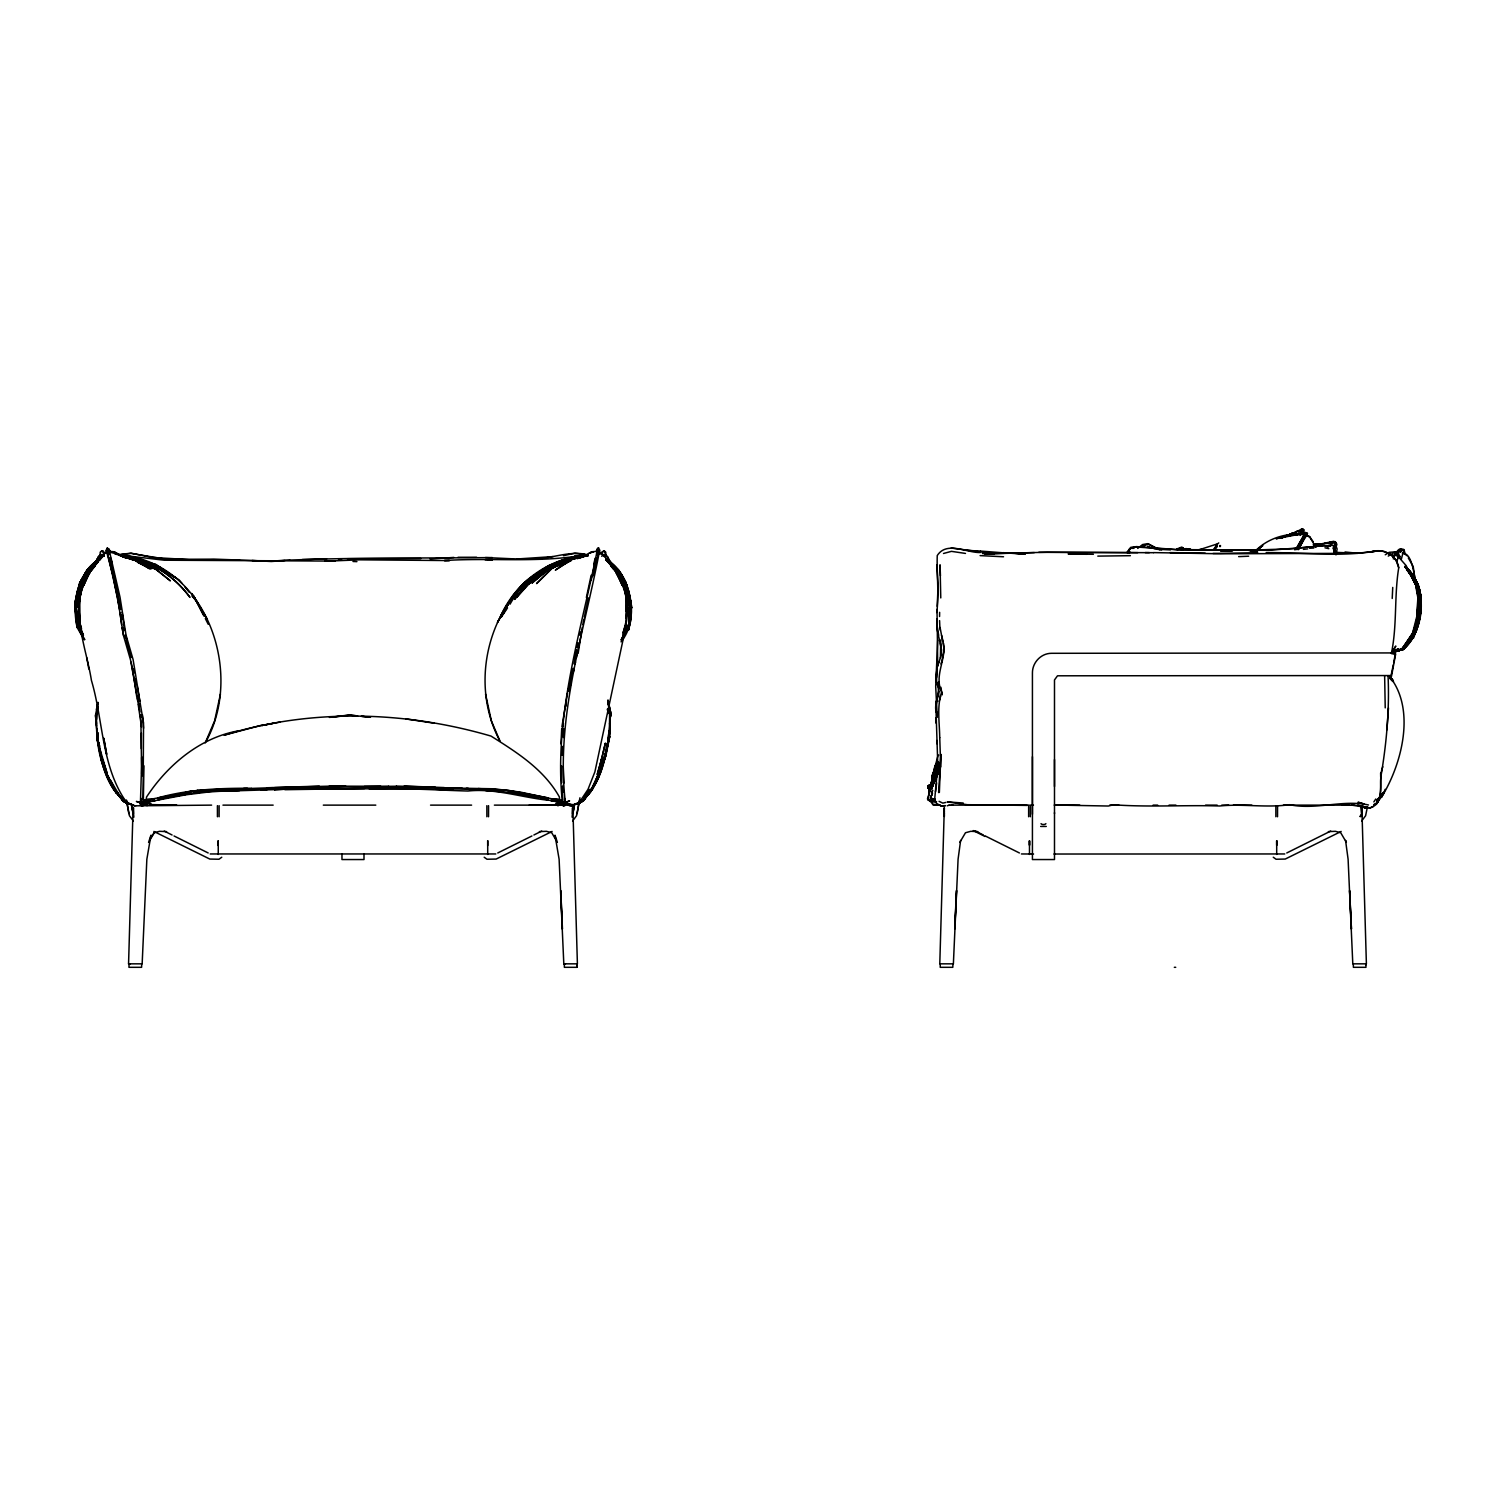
<?xml version="1.0" encoding="UTF-8"?>
<svg xmlns="http://www.w3.org/2000/svg" width="1496" height="1496" viewBox="0 0 1496 1496"><rect width="100%" height="100%" fill="white"/><g stroke="black" fill="none" stroke-linecap="round" stroke-linejoin="round"><path stroke-width="1.5" d="M218.248 845.558L218.248 840.771L218.248 854.44M218.248 845.315L218.248 842.117M219.108 816.76L219.108 805.671M487.696 840.771L487.715 854.44M488.538 816.76L488.556 805.671M940.704 805.82L945.416 805.69L940.685 805.839L936.197 803.109L934.72 798.827L937.824 766.008L935.898 706.449L938.759 691.47L938.703 681.783M936.047 723.129L936.047 717.594M1028.65 806.325L1028.65 816.76M1030.314 816.76L1030.314 806.325M1032.427 814.254L1032.446 756.696M1054.493 813.562L1054.493 679.951L1057.504 675.799L1391.149 675.556L1390.906 679.427M1275.864 806.325L1275.864 816.76M1277.528 816.76L1277.547 806.325M937.15 624.561L937.169 618.764L937.637 659.792L935.785 681.914M1220.063 546.713L1220.044 545.423M143.953 765.802L143.279 805.334C141.185 807.485 142.101 801.763 141.839 805.69L140.643 805.428L140.68 802.249L142.008 805.129M937.73 640.138L935.692 686.496L937.281 717.351M1301.576 534.67L1303.315 529.135L1301.24 529.042L1298.752 532.726M141.858 803.539L141.877 805.166M1406.408 568.48L1411.738 574.202L1417.348 585.908L1416.413 583.739L1419.592 598.568L1419.648 597.185L1418.881 611.602C1421.555 595.539 1417.572 577.83 1405.081 566.685M572.332 807.952L572.519 813.731M626.076 611.228C627.684 593.388 623.383 573.249 609.19 561.299L618.185 569.602L626.731 585.759L619.026 570.93C632.228 591.35 637.539 621.794 621.046 641.859M928.923 788.392L928.623 786.933L929.577 791.234L928.175 786.99L930.4 786.055M944.331 810.869L944.182 813.861L944.313 807.84L944.331 816.442L944.219 811.617M939.357 792.469L940.89 754.339L938.59 792.562M1420.471 604.403C1422.21 590.135 1415.758 576.11 1405.062 566.816C1428.456 587.778 1425.445 629.218 1403.08 649.507L1392.664 652.181L1402.93 649.47C1418.451 636.099 1421.518 615.23 1420.545 595.932M629.966 607.226L628.432 630.115C634.098 606.123 630.695 576.128 608.76 561.187M630.04 602.608L630.115 597.989L630.433 601.205L624.711 582.524L630.433 601.205M938.908 766.008C935 770.926 926.473 797.723 932.868 779.061L931.073 786.223L932.962 777.658M936.59 681.877L938.048 686.814L936.571 681.952L936.777 668.562L941.339 654.874L941.564 649.937L937.3 630.246L937.001 609.47M938.89 767.261L934.084 776.274L931.503 785.924L928.081 786.709L931.017 785.512L932.569 777.602M937.094 764.867C925.8 807.036 930.923 780.669 937.132 761.95M939.563 616.52L939.638 612.332M940.778 597.933L940.03 564.815L940.442 575.773M940.404 657.997L940.76 639.951M1420.115 603.019L1419.947 612.032L1419.872 602.813M1420.452 601.598L1420.527 597.484M929.465 786.167L931.335 786.185L932.943 776.798L931.41 785.194L939.17 762.885L933.41 774.928L931.541 784.671L933.841 775.302L938.74 765.185M932.775 780.893L931.671 784.914L928.829 785.325L928.081 786.859M141.69 773.956L141.615 757.444M142.662 775.826L142.662 757.313M563.001 746.504L562.982 755.293M938.796 765.597C936.346 769.561 930.007 788.13 929.465 785.512L931.054 785.531L932.887 776.873L931.017 785.606L933.055 779.248M1361.958 811.617L1361.846 816.442L1361.865 807.84L1366.39 963.835L1352.795 963.835L1348.102 859.246L1345.559 840.434L1346.381 842.398L1340.715 832.748L1335.404 831.309L1328.392 831.608M129.049 963.835L128.955 967.314L141.596 967.314L141.727 963.835M561.935 746.298L561.916 755.162M940.273 963.835L940.217 967.314L952.802 967.314L952.952 963.835M166.58 831.608L159.548 831.309L154.256 832.748L148.572 842.398L150.965 835.198L146.851 859.246L142.157 963.835L128.562 963.835L133.088 807.84L133.855 817.19M944.313 807.84L939.787 963.835L953.382 963.835L958.076 859.246L960.619 840.434M629.835 615.567L628.096 628.731L621.513 640.101M932.457 781.23L931.017 785.512L928.249 785.886L931.503 785.494L933.859 775.395L931.297 785.699L929.334 785.531C936.029 785.793 931.223 765.279 938.572 762.436M1406.651 567.788C1425.015 584.88 1423.762 613.416 1414.393 634.828C1424.323 613.042 1424.603 583.945 1405.417 566.909L1412.43 574.296L1417.853 584.824M141.129 801.332L141.241 798.453M629.853 615.529L629.573 624.075L631.162 604.982L625.983 582.655L619.475 571.248L609.265 561.43C628.918 577.55 636.006 606.03 628.432 630.115L631.574 605.917L628.133 589.461L626.001 585.31M931.092 785.531L932.868 778.743M563.356 737.584L563.786 728.814M936.608 801.763L932.307 801.95L927.67 799.911L929.353 793.871L928.904 787.999C937.431 789.495 924.771 787.775 930.306 787.382M1420.452 599.728L1417.759 584.637L1412.692 576.802M609.639 733.994L610.48 711.423L608.105 700.352M1420.321 604.178L1419.816 616.745L1413.944 635.763L1419.816 616.745L1420.34 604.029M84.057 639.615L77.119 627.422L75.342 602.645M1420.078 602.795L1419.573 615.043C1422.528 598.045 1419.386 578.578 1405.66 566.928M1420.489 605.3C1422.154 591.032 1415.459 576.484 1405.193 566.853M141.391 733.021L141.353 748.729M560.963 743.867L561.711 728.496M1407.456 569.228C1418.676 581.458 1419.311 599.447 1417.011 615.08L1417.871 596.941L1417.385 614.912M941.339 654.837L940.535 643.093M1418.881 614.95L1419.648 597.185M1419.947 614.276C1421.742 601.299 1420.545 587.367 1413.047 576.259L1417.909 585.048M630.433 607.357L629.704 623.383L627.609 627.422M930.157 787.382L928.249 787.85L929.465 789.103C927.296 786.372 927.483 785.886 929.502 789.103M609.657 734.143L610.48 711.423L609.695 736.705L605.038 757.687L599.559 773.656L604.721 757.855M1392.215 598.475L1392.739 587.423M1417.497 611.228L1418.152 597.914M1420.433 607.956L1420.826 599.99M78.372 588.321L76.128 600.794L79.382 586.114L75.716 601.616C77.063 584.88 85.347 567.844 100.251 559.317C76.763 572.519 71.752 602.981 77.119 627.422L76.184 610.218M143.56 799.78L150.049 800.697M928.361 788.28L929.558 788.673L928.175 786.036L931.541 785.363L932.513 775.152L937.412 762.38L933.598 773.133M1410.186 640.325L1403.098 649.451C1418.713 636.903 1421.63 615.211 1420.658 596.38L1420.471 611.135L1420.471 594.23M936.777 612.537C939.133 593.575 936.664 574.464 937.244 555.558C946.781 540.692 966.94 553.071 980.404 552.51M940.76 766.943L939.731 737.584M937.207 606.291L938.048 586.6L936.889 564.721M933.822 800.809L927.464 798.883L929.689 791.571C928.941 786.859 926.305 787.289 929.839 785.4L931.26 785.531L932.98 779.472C927.221 804.231 935.58 760.473 937.394 762.474L932.831 775.265L931.466 783.811L932.55 779.491M929.484 788.093L928.137 787.046L929.727 786.092C935.916 783.867 931.11 766.999 937.562 762.268L931.578 785.194L932.812 777.079L931.26 785.307L929.839 785.4M929.39 791.87L929.315 792.861L929.278 790.243L929.353 793.871M1336.171 551.856L1335.965 554.904L1337.125 548.995L1335.105 543.777M1417.535 612.706C1419.816 597.933 1417.61 581.252 1407.268 569.808L1410.56 574.427M1351.412 805.091L1369.906 807.971C1383.632 803.969 1379.723 787.345 1380.902 776.555C1386.53 743.437 1389.578 709.609 1388.064 676.005M1386.886 729.861L1388.475 707.963M133.443 813.731L133.63 807.952M605.917 556.007L605.768 552.23L604.216 550.771L599.971 554.175M928.324 786.26C929.24 789.065 927.053 787.981 930.063 787.681L927.969 787.794L930.175 788.747M623.458 633.182C629.61 616.128 628.283 596.661 620.915 580.149L626.226 596.062L625.908 626.413L594.884 771.88L588.003 789.364L578.634 803.464L572.388 805.054L578.634 803.464M628.432 624.468L628.096 628.731C633.911 605.413 628.582 578.728 610.443 562.047L620.503 575.175L625.59 588.9L619.064 571.659L609.452 561.524L605.917 559.728L616.315 569.06M629.124 615.978L629.218 601.186M1421.2 598.961L1420.471 608.124L1420.77 595.071L1417.797 584.768L1412.598 576.278L1417.516 583.496L1419.985 590.378L1420.751 598.924L1417.759 584.637L1415.571 580.878M1300.155 535.437C1303.577 525.676 1299.874 530.743 1291.833 534.165L1298.266 530.949L1289.646 534.54M609.695 725.971L609.788 712.077M929.689 788.934C927.09 789.028 929.315 783.68 928.623 786.634M1302.848 534.652L1303.596 531.174L1302.605 530.5L1301.744 532.258L1302.754 530.669L1304.325 533.698L1302.679 532.576L1302.362 533.773M929.334 786.41L928.212 788.429M143.092 799.818L143.541 722.923L137.258 686.178M929.484 788.074L928.193 786.092L931.26 785.531L932.906 774.965L937.562 762.231M608.984 730.983C606.703 756.808 600.738 787.102 579.027 803.408M609.601 724.307L610.649 713.199L607.918 700.109M931.129 785.288L932.924 774.554L937.207 764.026M75.174 607.264L75.529 603.505L77.119 627.422L75.473 599.597M625.758 622.579L623.234 632.902M626.17 618.353L627.404 605.618L623.514 583.44L624.804 586.301L617.848 570.874L625.197 583.515L630.265 608.348L624.58 585.254M928.455 787.999L929.633 788.111M1266.196 552.604C1301.277 552.305 1336.47 556.606 1371.383 551.837C1383.089 547.76 1396.909 555.128 1398.741 567.695C1394.141 595.707 1397.208 624.262 1391.635 652.181L1402.22 649.096L1404.725 645.524M101.148 556.157C102.457 550.079 95.351 561.187 95.445 563.02L98.68 556.362L95.445 563.02M96.548 719.408L96.866 708.992M558.438 805.69L558.55 804.605M629.012 619.606L629.517 615.006M1419.536 602.177C1418.096 619.101 1416.637 637.52 1402.781 649.432L1406.352 644.084M562.964 726.832L563.394 723.204M561.916 726.738L567.545 693.041M563.917 805.82C563.917 801.931 565.02 807.41 562.702 805.334C552.716 717.912 580.934 632.677 597.689 548.06L598.606 548.041M1398.76 557.578L1398.667 553.707L1397.32 553.146L1396.778 554.661L1396.984 553.071L1395.562 552.94L1393.356 558.98M1410.747 574.614L1406.595 569.639C1427.502 591.107 1421.686 629.423 1401.565 649.545L1414.449 630.396L1417.591 619.344L1411.775 636.024L1414.449 630.396L1401.808 649.675L1391 653.06L1401.808 649.675M564.123 804.081L563.936 805.69L565.338 805.428L565.301 802.249L565.507 803.763M82.13 579.906L86.936 571.061L97.016 561.056C74.202 578.541 68.517 615.959 84.618 639.708M1400.219 551.818L1400.406 550.36L1400.443 551.912M609.564 724.101L609.601 712.9M935.505 791.833L936.664 782.819M599.279 551.874L598.811 548.097M938.665 762.81L933.392 774.909L931.559 784.82L933.018 773.544C925.818 817.414 937.375 750.637 938.684 755.2M562.421 803.838L563.15 804.848M932.85 775.265C929.259 801.968 933.467 768.907 938.665 765.298M1418.021 611.733L1419.405 601.934L1417.703 587.984L1419.405 601.934L1417.105 618.353M79.101 586.563L76.109 606.871L79.045 629.797L75.716 603.112L81.513 582.991L75.716 603.112L76.109 606.871C79.195 590.265 80.859 570.574 96.978 560.869L86.805 570.874L79.101 586.563L87.142 571.397L97.334 560.944L87.142 571.397M577.942 647.656L578.597 643.112M596.773 550.173L596.998 549.182L596.567 553.034M81.326 587.498L78.334 607.657L82.448 583.44C77.661 599.952 76.726 619.12 83.439 635.37L80.391 629.648L82.654 633.612M576.895 647.45L577.568 642.925M931.615 785.232L932.831 777.097M930.456 797.854L932.457 793.104L930.456 797.854L935.019 799.556M1300.286 534.633L1300.791 532.277M572.108 817.19L572.875 807.84L577.4 963.835L563.805 963.835L559.111 859.246L554.997 835.198L557.391 842.398L551.725 832.748L546.414 831.309L539.402 831.608M932.644 780.725L932.064 784.484L932.868 780.127M931.522 795.816L932.588 790.112L932.101 792.02M576.558 649.731L574.071 663.981M931.204 785.718L938.273 768.346L934.159 776.125L931.709 785.905L934.458 776.162L938.516 768.383L931.092 786.241L932.7 780.201M578.129 653.415L582.243 627.479M932.681 776.966L931.26 785.456L932.663 774.835L937.637 762.044M1301.595 530.276L1302.175 528.686L1300.996 531.772M565.881 706.467L566.292 703.98M133.817 805.409C100.924 792.88 98.1 745.476 95.501 715.481L97.82 703.008M579.812 635.183L580.355 631.929M931.559 784.82L933.261 774.928M928.549 785.774L931.279 785.232L932.625 776.611M576.315 657.847L576.839 654.855M82.448 583.44L78.559 605.618L80.073 620.522M573.118 812.665L574.614 804.081M572.613 820.986L576.54 815.731L579.42 800.603M937.468 764.475L933.392 774.666L937.45 764.475L933.392 774.666L931.709 784.615M573.51 810.421L574.688 803.707M577.138 813.562L579.943 797.779M1416.899 629.236L1413.122 634.753L1416.899 629.236L1418.395 621.008M1419.124 616.894L1420.115 603.412M76.333 600.681L78.353 589.686M1391.561 653.659L1395.693 653.92L1391.43 676.585M1393.337 664.692L1391.056 675.538M1393.655 662.971L1395.338 653.827L1390.364 652.929L1051.464 653.303C1040.917 653.303 1032.24 662.691 1032.427 673.106L1032.427 859.546L1054.493 859.546L1054.493 812.665M1367.456 806.737L1365.605 815.731L1361.678 820.986M931.69 783.811L932.943 777.49L931.484 785.232L933.71 775.302L938.291 765.26M127.964 803.24L123.794 801.164L127.104 803.109C99.278 779.622 93.163 736.425 97.969 702.353M932.924 777.434L931.466 785.213L932.681 779.005L931.167 785.082L928.661 785.662M608.012 740.744L608.741 736.911M591.275 580.018L592.135 575.605M1334.17 553.8L1334.582 550.042L1333.142 547.704L1333.796 550.248M1397.975 554.941L1398.741 551.033L1401.06 548.882L1402.65 549.761M1382.828 766.775C1377.76 778.911 1384.529 793.703 1376.152 804.474M582.767 624.692L583.889 619.101M1418.806 617.642L1419.573 613.79M77.811 594.118C78.82 580.859 86.843 569.097 97.221 561.187L87.647 570.481L83.327 579.008M575.1 664.168L575.53 661.98M591.163 575.249L586.376 597.465M605.394 756.004L605.038 757.687L609.545 736.256M588.414 597.933L584.338 617.044M605.169 755.76L607.75 743.231M96.23 714.995L98.044 706.318M1396.535 555.895L1397.32 553.146M604.945 755.162L605.824 751.048M606.441 747.794L607.376 743.4M929.727 785.157L931.279 785.232L932.943 776.835L931.185 785.007M86.544 571.042L96.885 560.925L87.179 570.761L80.934 581.065L75.286 602.776L81.139 581.028L75.567 602.664L78.447 588.844M76.24 600.607L78.671 589.237M220.436 694.069L214.62 720.848L206.074 740.913M1417.928 620.99L1414.318 633.706M570.126 686.664L571.135 681.989M573.136 668.357L567.938 691.376M75.567 602.664L79.213 586.413M96.212 562.496C82.542 572.987 77.998 590.509 76.109 606.871L79.325 587.386L86.076 575.455M573.174 672.938L574.165 668.544M943.546 643.317C946.37 659.699 933.934 675.425 941.639 692.05C936.72 706.729 939.563 722.437 939.712 737.621M932.606 780.388L931.728 784.278L932.569 778.575L931.634 784.315L932.737 780.033M593.145 571.21L596.25 557.933M142.662 805.241L143.279 803.52L142.718 805.222M597.484 557.129L593.164 575.736M597.802 555.764L598.325 553.483M1418.339 619.662L1414.3 633.463M937.973 686.552C940.124 695.135 933.803 703.232 936.178 712.04M568.929 691.62L569.714 688.31M1419.723 617.268L1420.976 599.279L1417.797 585.254M75.791 600.364C78.129 586.787 83.009 572.351 94.547 563.899M84.711 639.39C71.621 620.223 73.416 592.697 85.571 573.454M931.578 784.39L932.532 780.445M605.413 751.983L609.246 736.144L607.731 744.335L610.649 713.199L610.836 716.079L608.199 702.69M593.688 564.291L595.184 558.176M1334.208 554.249L1335.199 548.134L1333.647 545.629L1330.86 544.768L1327.532 546.171L1323.829 545.479L1292.245 548.77L1255.275 550.004L1261.633 550.21L1177.408 549.799L1136.455 547.012L1130.808 547.947L1127.423 552.884M96.398 709.403L98.082 702.634M563.263 801.931L563.038 804.063M597.091 554.53L597.764 551.856M563.618 801.538L561.841 803.707L562.59 804.68L563.824 803.614L562.833 804.755M932.588 779.622L930.905 786.111M142.344 801.538L143.579 802.473C144.271 807.616 142.531 800.229 142.924 804.063M938.478 772.46L931.634 787.42L934.533 777.883L931.447 788.186L931.709 787.27M931.223 785.269L932.756 779.079M1333.46 554.1L1334.694 549.256M1414.393 634.828C1420.639 616.221 1426.062 593.22 1412.561 576.297M931.073 786.036L933.915 775.844L930.961 786.429L934.009 778.144M929.278 786.447C936.646 787.494 931.316 771.394 938.273 768.514M931.671 785.568L932.7 781.828M608.255 741.492L609.751 736.238L605.974 755.517L599.821 773.077L593.22 786.447M1418.993 617.081L1415.01 631.013L1401.434 649.47L1392.57 651.957L1399.228 650.087M1416.114 627.703L1420.134 613.79L1413.234 635.95L1416.058 630.751L1402.781 649.432L1410.765 638.811M75.978 600.438L78.559 591.649M1399.751 557.69L1400.163 556.25L1398.349 557.036M79.886 585.965L74.8 603.169L75.137 607.301M583.346 799.949L591.874 789.383L599.559 773.152L605.226 753.947L598.961 772.965L591.762 788.373L584.375 798.509M939.17 701.325L940.647 696.313M1414.449 632.21L1416.319 625.964M602.551 762.773L595.913 780.519M599.279 552.697L599.092 550.621M85.721 573.398L78.914 586.712L79.999 583.178M601.093 766.737L599.167 772.946L602.589 762.586M1413.552 638.025L1419.816 618.016L1420.658 596.1M931.241 786.129L934.533 776.181M938.871 772.086L934.794 778.892L931.709 788.205L934.289 779.734L938.777 772.142L934.271 779.958L932.008 788.261L933.579 780.762L938.834 771.001M569.265 804.624L565.974 802.828L564.572 804.642L566.068 802.941M599.129 773.339L604.496 757.238M592.304 788.841L583.459 800.884L577.755 803.969L583.047 800.603L592.528 788.598L604.665 758.192M1396.778 554.661L1397.283 553.24M1400.854 551.874L1402.855 549.163L1404.164 549.687L1404.707 552.94M1414.15 633.743L1415.478 629.891M567.134 803.352L565.207 802.997L564.74 804.399M599.859 772.329L604.665 758.734C600.083 775.526 593.183 794.488 577.568 803.857M940.909 663.944L941.676 661.793M1129.349 553.277L1129.891 551.762M1396.778 562.029L1398.853 554.96L1397.694 557.428M622.878 632.845L625.964 624.225M938.796 661.999L936.777 668.562L936.646 677.351M108.404 551.407L108.834 549.761L110.293 550.752M1335.012 546.919L1336.022 543.254L1333.871 541.272L1314.629 545.255M1301.744 532.258L1302.511 530.818M936.964 762.324L932.251 775.171L931.447 783.698L932.906 775.152L936.964 764.643M82.093 585.404L87.497 570.874L97.539 561.168M1127.086 552.174L1130.677 547.368L1136.474 546.601L1176.791 549.556L1268.832 550.322L1324.558 545.722L1328.224 546.695L1331.403 545.404L1333.647 545.629L1334.544 547.368M1302.474 541.515L1300.585 545.086L1306.737 532.856L1305.84 534.614C1308.159 531.23 1303.54 532.576 1303.297 534.708M1334.769 547.536L1334.993 543.721M1393.337 557.746L1394.777 553.857L1394.833 555.54L1392.271 555.558M933.373 775.395L937.356 764.811M938.777 772.198L931.541 787.85L934.458 778.799L939.039 771.487M937.749 762.493L933.018 774.891L938.198 762.586M933.13 775.433L936.982 765.298L933.354 773.769M931.802 786.933L935.374 777.583M1335.872 547.592L1336.882 544.282L1335.33 541.683L1329.551 542.337M597.465 777.471L604.665 758.734L600.046 773.6L591.743 789.701L595.558 781.548M573.847 805.297L565.469 803.408L573.922 806.007L565.544 803.558L573.884 804.773M941.639 662.186L944.238 649.507L940.068 627.479L940.292 630.265M1385.184 789.308L1383.463 793.647L1376.993 800.865M109.395 553.034L108.984 549.182L107.357 548.041L107.656 549.63L107.151 548.097L106.347 550.79L113.004 575.81L119.643 609.751M1128.134 551.893L1129.461 549.069L1132.547 547.779M1384.081 792.132L1376.731 801.968M933.504 774.797L938.647 762.287L933.448 774.741M81.158 581.663L74.8 603.169L76.838 625.739L75.81 606.123M563.674 802.174L562.197 804.081L563.113 804.511M562.664 802.922L562.384 804.418L563.02 801.145M934.364 775.433L936.085 771.338M959.796 842.398L965.481 832.748L970.773 831.309L977.804 831.608M562.758 802.791L562.216 804.044L563.15 802.305M94.528 565.6L97.165 559.448L92.883 566.33M205.195 742.97C244.97 673.574 206.616 562.496 120.596 555.11L137.389 558.737L121.513 555.259L156.482 565.095L179.165 579.943L182.063 583.477M932.98 774.517L937.207 764.643M933.28 775.9L935.954 769.692M83.178 579.139L86.749 570.911L96.866 560.738L87.011 570.612L79.494 583.103L85.908 573.66M88.114 570.874L86.076 574.37L95.52 562.047L88.114 570.874L81.158 586.301L87.497 570.874L80.223 586.769L77.661 606.778L80.56 585.647L88.432 570.126L80.223 586.769L88.189 570.444M1213.667 549.481L1216.996 544.488M1305.11 537.588L1306.906 534.521L1298.21 549.724M1214.864 549.817L1217.37 546.339M933.261 775.04L936.085 769.131M83.533 579.195L87.497 571.042L97.072 561.206L89.573 568.742L92.789 565.881M599.036 551.239L599.728 549.855C583.945 633.855 554.866 717.856 565.6 804.399L565.077 803.128L569.602 800.902L565.376 802.099M78.914 586.712L86.581 571.192L96.735 561.112L100.251 559.317M593.108 786.41L599.672 773.189M1213.817 549.817L1216.772 545.703M87.217 570.761L79.475 586.208L87.479 571.322L97.034 561.355M82.336 580.523L86.974 571.285L96.885 561.112M934.701 776.293L938.572 768.589M82.224 580.485L86.768 571.005L96.941 561.112L86.282 571.21L79.213 585.591L84.449 576.184M88.432 570.126L80.56 585.647L76.67 602.477L82.504 580.429L88.376 570.275M562.403 800.828C532.202 801.501 499.795 787.532 467.949 791.029C435.093 790.075 402.274 787.775 369.381 789.103M79.643 586.619L87.628 571.098L94.192 565.002M82.149 580.336L86.936 571.061L96.773 561.131L87.591 570.537M621.326 639.596L625.515 631.48M934.738 776.125L938.815 768.252M623.065 635.613L629.33 623.57L629.741 600.027L629.33 623.57L621.12 640.026M85.74 573.155L79.961 584.076L84.879 576.353M622.785 635.351L625.814 629.61L623.495 633.575M78.727 586.245L86.955 571.117M509.164 601.654L501.123 616.389C509.631 600.326 519.28 583.178 535.961 574.427L529.734 578.541M83.701 577.83L85.927 573.828M1401.285 559.41L1403.155 552.192L1402.407 553.52C1411.551 551.781 1414.3 574.483 1415.403 582L1413.196 566.498L1408.297 557.971M90.209 572.482C67.357 605.113 85.852 645.057 91.424 680.4C103.542 721.222 101.279 767.859 127.347 803.464L133.574 805.054L127.347 803.464M84.524 576.203L79.475 583.664L86.693 571.322L96.922 561.037L86.693 571.322M561.841 803.707L562.739 804.829M938.198 773.226L934.289 779.734L938.422 772.871L935.15 778.294M108.46 550.173L109.133 551.37L108.628 549.799M79.475 583.664L87.404 571.005M510.099 600.139L525.732 582.056C484.274 622.336 472.418 689.6 499.888 740.913L491.361 720.866L485.527 694.069M1361.884 813.824L1360.182 816.461L1361.996 813.861M507.836 604.833L500.449 616.576C515.484 581.907 550.079 556.718 588.134 555.297L583.552 555.558L587.909 555.465C549.705 556.512 517.13 583.646 501.179 617.268L507.518 607.918M511.52 598.961L515.222 593.089L527.34 580.373M928.492 787.607L930.063 787.681M1412.187 637.371L1403.117 649.432L1408.054 641.616M81.083 582.804L90.639 567.751L96.922 562.515M98.212 561.729L90.62 571.079L102.476 554.717L104.365 553.595L101.448 556.736L106.908 551.407M1407.942 641.653L1402.93 649.47L1410.616 638.455M502.6 614.389L506.321 608.629M1392.365 651.396L1395.805 646.048L1391.953 653.341L1396.703 649.825M1414.393 632.49L1416.936 628.619L1414.337 632.041M142.831 804.848L150.067 803.184M1392.87 652.106L1403.136 649.488L1409.213 640.812L1403.192 649.47L1409.344 640.288M1380.789 796.115L1377.479 801.145L1383.314 793.684M83.72 577.624L86.188 573.922M565.002 804.343L565.694 803.315L568.798 804.362M502.637 614.519L505.143 610.798M510.043 604.197C525.582 575.829 555.783 557.11 588.003 555.353L566.498 559.037L546.956 567.227M927.988 787.494L929.614 787.775M934.794 778.892L937.113 775.47L931.634 788.186L937.188 775.283M1373.852 801.893L1375.815 798.976M584.45 796.957L589.686 789.42L582.973 801.145L577.587 804.063M140.605 803.296L141.839 804.38L139.913 803.315M1403.098 649.451L1408.39 641.859M1412.355 636.174C1421.125 625.104 1420.77 609.826 1420.658 596.38M582.748 800.491L588.096 792.899M557.578 805.708L557.728 803.464M1305.915 533.212L1307.541 533.305L1306.139 535.568L1309.542 536.615L1315.9 547.405M1377.199 800.659L1380.677 795.816M1379.761 797.237L1377.461 800.454L1382.379 794.021M1376.413 803.558L1383.501 793.871M584.487 798.696L592.173 788.299M1360.238 816.704L1361.098 815.563M584.768 798.565L592.397 788.411M1377.087 800.416L1379.443 797.293M584.543 798.228L591.93 788.448L582.673 800.248M584.786 798.714L592.341 788.766L583.29 800.472M1376.844 800.491L1379.237 797.349M150.703 837.33L154.256 832.748M564.497 804.755L565.469 803.502M584.469 798.135L590.92 789.907M1296.19 548.639L1305.541 532.445L1296.546 548.49M1297.443 548.901L1300.772 544.712M1379.667 797.256L1377.162 800.416L1383.688 792.6L1376.563 802.118L1382.94 793.104L1376.993 803.408L1374.02 804.38M143.429 804.661L143.616 802.529M90.62 571.079L94.622 566.124M583.365 800.435L592.603 789.121L583.683 799.967L577.793 803.277M140.792 803.053L141.54 804.755M140.25 803.184L140.979 804.343M1303.951 534.839C1303.801 530.8 1279.791 538.018 1276.107 538.747L1301.651 533.81L1285.232 536.035L1300.903 534.222L1292.544 534.745L1299.052 534.147C1283.007 533.754 1266.102 539.439 1254.976 551.482M101.279 551.538L102.925 550.734L104.776 553.277L106.683 551.912L106.253 549.855L106.927 551.239M91.256 570.649L95.202 565.937M1376.731 800.94L1379.256 797.948M140.287 803.408L141.409 804.642L140.044 802.978M94.229 564.796L98.269 560.177L90.62 568.48M98.474 561.262L90.246 570.537L83.683 585.516L90.527 570.612L83.851 583.496L85.048 580.149L79.737 596.062L79.999 624.225L81.551 628.526M1137.689 548.415L1142.589 544.544L1147.769 543.665L1159.624 549.63M600.494 553.202L604.01 550.715L605.001 553.109M562.421 804.362L563.525 803.165M1397.582 556.905L1398.48 555.951M1376.582 802.024L1377.797 800.734M94.491 563.992L97.539 560.925M98.418 560.626L87.89 571.079L101.616 558.101M1397.358 550.827L1399.639 548.976L1402.463 549.799L1400.032 550.117M601.691 556.288L603.094 554.923M525.9 582.991L512.96 595.595L497.476 622.392L512.025 597.353L526.386 582.299M1219.633 545.965L1220.643 545.928M88.152 569.808L97.221 561.187M1216.155 545.236L1218.735 542.898M89.741 567.994L97.651 560.963M562.59 804.68L563.824 803.614M1255.686 551.426L1262.792 545.516L1255.873 550.809M1374.02 805.091L1376.339 803.165M1294.339 533.137L1296.677 531.361M221.763 857.227L218.977 859.246L209.795 859.059L153.864 831.439M1254.246 551.575L1257.612 549.144M929.97 784.745L928.642 785.456M1254.546 551.669L1258.267 549.051M530.8 577.905L546.788 566.797L569.34 558.251L584.824 555.39L567.676 558.831L549.294 565.862M542.337 570.817L547.76 567.096M1256.06 550.977L1259.669 548.527M580.355 557.821L591.743 551.8L593.538 551.575L589.48 553.015L596.998 550.865M548.77 568.742L529.06 582.898L516.831 597.166L533.829 578.653L547.611 568.835L529.229 583.777C545.367 568.873 565.338 555.858 587.909 555.11L573.51 558.606M541.832 570.948L545.703 568.405M577.437 803.52L581.121 801.108M534.988 575.343C550.453 564.366 568.947 556.045 588.059 555.409L567.339 558.494L573.249 557.915M542.805 570.593L548.471 566.909M577.4 803.689L580.915 801.389M572.145 805.409L581.476 801.164M1398.423 650.012L1391.224 653.172L1398.293 648.666L1391.168 653.154L1401.397 649.563L1393.019 652.35M1177.315 549.612L1182.962 547.686M1388.269 556.101L1394.253 552.398L1400.106 551.388M1391.168 653.154L1396.497 649.788M1402.22 649.096L1391.673 652.144M539.551 572.164L543.16 569.901M577.456 803.801L580.99 801.594M1176.847 548.976L1181.821 547.05L1184.252 548.939L1190.723 549.35M1385.259 554.773L1389.186 552.323L1398.928 551.594M581.177 801.501L577.568 803.315M539.813 572.145L543.534 569.864M1254.789 551.557L1257.612 549.836M1287.289 536.129L1292.45 533.025L1288.561 535.325M495.793 853.954L210.188 853.954M928.605 786.036L929.652 785.437M1284.765 853.954L1053.932 854.029M577.736 803.689L581.57 801.407M1139.503 547.143L1148.591 544.095L1157.025 548.901M929.521 786.129L931.484 786.185M1377.779 799.051L1381.762 796.807C1402.033 763.895 1416.226 708.693 1389.073 675.93L1393.131 680.549L1388.98 675.986M929.24 786.129L928.736 786.316M561.299 562.141L566.947 559.149M107.413 552.716L103.935 553.595L101.765 550.771L100.195 552.23L100.045 556.007M531.94 835.965L497.775 852.963M533.885 834.992L541.72 831.065M1330.711 831.065L1286.766 852.963M552.099 831.439L496.148 859.059L486.985 859.246L484.199 857.227M1341.164 831.439L1285.232 859.059L1276.051 859.246L1273.264 857.208M142.831 802.959L185.728 794.825L212.282 791.534L274.778 789.626M571.435 560.495L559.111 566.386L570.855 560.289L555.334 570.107L570.425 559.971L583.683 555.371L588.152 555.334L567.04 559.373L553.221 565.114M582.393 556.867L586.469 554.997L573.641 558.737M556.886 563.525L566.778 558.999M560.981 562.029L566.909 559.317L560.551 561.972M1176.885 549.256L1180.849 548.34L1182.775 550.042L1179.839 549.013L1183.299 549.836L1181.971 549.593M143.036 805.615L148.123 803.315M1373.291 806.419L1369.925 807.952L1358.2 805.222M1198.913 549.874L1217.09 543.983M567.04 559.373L547.555 568.013L529.958 579.906L514.605 599.372L529.958 579.906L546.657 568.704L564.815 561.019M556.325 563.749L549.967 566.423L555.876 564.104M1281.418 537.98L1287.794 535.325M134.266 806.325L135.874 805.671M1392.795 652.275L1398.367 649.975M562.01 561.991L568.143 559.504M1281.043 538.167L1295.499 532.838L1290.281 534.708M943.509 553.483L951.437 551.351L965.481 553.427M1143 545.928L1144.59 545.273M548.546 566.517L569.34 558.251L581.832 556.007M102.813 556.437L99.54 557.728L102.663 556.867M561.785 561.767L581.346 556.4L567.695 558.85L569.116 558.513M554.623 564.385L567.695 559.448L581.925 556.288M136.024 805.82L211.609 805.129M947.249 805.82L949.1 805.129M549.574 565.862L567.564 559.149M1289.926 534.446L1292.694 533.418L1284.746 536.073M1391.972 652.406L1402.145 648.647L1391.841 652.312M142.849 804.511L142.812 802.062M567.732 559.41L547.76 566.03L567.395 559.093L572.594 558.494M577.175 558.681L584.861 556.269M120.615 554.679L130.994 553.389L164.635 558.999L239.715 560.252M261.333 725.28L224.082 735.209C310.551 708.412 404.444 710.787 491.025 736.088C517.036 752.507 543.815 769.299 559.373 796.938L559.598 799.201L552.323 798.92L520.477 792.113L493.923 788.785L448.837 787.981M581.551 556.101L577.456 557.279L581.626 556.288M584.562 555.82L568.349 559.878L551.856 568.443L536.578 583.608L551.893 568.499L568.648 560.439L584.151 556.045L569.359 559.691L552.679 567.433L571.135 559.448L584.599 556.325M572.557 558.625L581.346 556.119L568.779 558.588L583.328 555.54M566.834 560.177L581.402 556.063L566.647 559.354M120.709 554.343L131.106 553.183L152.779 557.484L189.02 559.598L213.666 559.093L271.3 561.243L289.626 559.803M158.146 799.911L165.308 798.023M157.978 797.854C188.365 789.327 219.931 788.13 251.253 788.261M159.792 798.415L212.114 790.243L345.426 787.102L415.364 787.607L493.848 790.169L548.303 798.883L544.469 797.91M1046.265 826.447L1040.655 826.447M238.593 730.852C200.202 737.453 167.533 765.054 146.589 796.938L146.215 799.145L150.498 799.294L197.977 790.486L232.796 788.747M945.846 802.417L942.817 803.146L939.058 801.332M577.68 557.354L581.72 556.381L566.255 559.224M569.546 558.681L587.872 555.484L583.421 555.577M585.609 555.689L587.03 555.353M1143.112 545.329L1144.085 545.105M563.468 555.727L574.913 553.146L585.329 554.567M568.854 558.55L587.947 555.446M1324.334 543.515L1327.12 542.898M1328.392 543.609L1333.366 542.898L1313.226 544.638M567.695 558.85L588.134 555.334M577.512 557.391L581.813 556.493M1327.083 546.713L1330.299 546.077M167.552 797.592L189.712 793.628M272.852 723.428L261.8 725.523L280.182 722.063M584.824 555.39L583.889 555.558L587.965 555.708L583.59 555.521L587.909 555.54M577.119 557.26L580.99 556.587M1302.567 529.378L1304.213 529.883L1302.661 532.819L1303.203 531.211L1304.512 534.035M928.605 786.728L930.213 786.653L928.53 786.915M1179.633 548.882L1181.316 548.621M1294.545 549.743L1299.014 549.069M928.006 788.168L929.633 787.925M1313.694 544.656L1317.527 544.151L1315.788 544.376M193.882 793.086L202.11 792.095M154.425 799.032L148.553 799.556M108.965 550.865L116.482 553.015L112.424 551.575L114.22 551.8L125.608 557.821L119.175 555.278M329.419 717.425L349.054 714.995L357.638 715.911M154.836 801.033L148.983 801.538M1198.707 549.687L1203.008 549.163M332 717.22L350.008 715.125L356.759 715.836M553.109 556.587L516.887 558.999L485.452 557.54M1303.427 549.35L1307.635 548.882M206.186 791.665L239.51 790.636M1368.466 804.979C1342.922 799.369 1315.863 810.271 1289.627 804.698C1266.42 808.008 1242.596 803.614 1219.651 805.989C1184.383 804.885 1148.816 807.335 1113.585 804.773L1108.33 806.026L1054.512 805.016M1365.848 808.064L1361.117 805.951M285.044 560.514L271.3 561.505L252.057 560.495M146.328 801.37L141.989 801.763L148.385 801.145M453.905 557.428L430.081 559.018M1184.365 549.051L1186.926 548.826M1367.026 807.971L1362.688 806.157M1314.853 544.619L1320.519 544.226L1315.994 544.488M138.829 802.23L140.605 802.099M125.72 555.708L164.261 560.215L335.011 561.094L325.006 560.944M1132.509 548.378L1133.968 548.284M325.567 561.224L359.844 559.822L449.567 560.57L444.312 560.551C489.267 557.615 534.857 562.739 579.382 555.82L574.932 555.652L580.205 555.54M1309.505 548.265L1313.806 548.022M559.167 801.856L562.515 801.669M1334.769 552.342L1358.106 553.202L1379.275 550.771L1384.455 551.594L1391.804 555.184L1395.955 560.252L1391.804 555.184L1387.895 553.109L1391.729 555.297M1153.528 552.697L1047.2 552.248L994.186 553.539M1034.334 552.585L994.186 553.67L951.157 548.041M347.446 558.719L420.937 558.588M289.626 560.102C357.17 557.41 424.771 558.326 492.278 557.559M516.868 559.242L523.525 558.943M527.957 558.737C547.255 560.626 566.423 550.584 585.216 554.231M1238.632 556.624L1248.655 556.213M274.591 787.625L345.539 785.737M274.722 790.131L284.913 789.215M266.643 787.775L319.284 786.129M272.627 787.7L251.291 788.429M326.596 558.98L302.304 559.541M458.019 557.297L476.57 557.26M260.809 790.15L266.793 789.944M284.876 789.701L364.538 788.504M108.142 550.621L109.601 551.65M535.849 804.885L529.229 805.11L552.604 804.904L555.745 804.586L559.261 801.351L563.899 801.819M1038.785 552.323L1137.708 552.641M1097.802 556.119L1130.396 555.689M1345.054 551.987L1358.05 553.314L1220.83 553.8L1153.547 552.604M1257.706 552.753L1213.013 553.445M301.818 788.654L306.904 788.56M311.935 788.934L422.396 788.691M243.661 788.411L247.457 788.336M388.586 786.148L364.239 786.503M380.769 786.279L329.251 786.148M388.605 786.335L396.403 786.241M1170.153 552.585L1205.215 553.165M1342.323 805.11L1349.149 805.035M128.562 963.835L130.227 963.817M563.805 963.835L565.451 963.817M1002.918 552.66L1025.358 554.287M1004.807 552.772L1008.547 552.753M949.062 805.166L953.064 805.147M1003.536 556.774L980.104 555.614M396.403 786.073L435.392 787.27M222.96 805.129L273.151 805.129M323.323 805.129L375.795 805.129M430.549 805.129L471.595 805.129M494.372 805.129L570.2 805.129M951.026 805.129L1028.949 805.129M1030.015 805.129L1033.456 805.129M1054.306 805.129L1079.775 805.129M1109.733 805.129L1118.877 805.129M1153.098 805.129L1157.661 805.129M1169.068 805.129L1175.912 805.129M1205.57 805.129L1217.146 805.129M1221.783 805.129L1228.721 805.129M1233.359 805.129L1251.872 805.129M1283.381 805.129L1355.152 805.129M1033.568 854.029L1021.413 853.954M576.914 964.378L576.989 967.314L564.385 967.314L564.291 963.835M1174.323 967.314L1175.725 967.314M1145.225 552.585L1149.377 552.604M478.103 788.56L507.986 790.262L547.985 797.854M338.227 558.737L341.911 558.756M466.266 788.336L468.229 788.336M1253.442 550.771L1257.706 550.809L1249.197 550.696M1027.285 805.409L967.351 804.698L947.286 801.893L963.2 803.015M1093.389 554.287L1068.144 553.913L1086.769 554.287M404.201 786.055L444.293 787.569M939.843 805.091L932.793 804.511L939.843 805.091L932.793 804.511L931.522 802.697M170.114 804.885L176.752 805.11L150.217 804.586L146.702 801.351M462.301 788.28L444.368 787.756M352.981 561.486L356.927 561.636M485.77 790.636L501.815 791.683M984.761 553.969L991.773 554.249M487.696 559.934L492.184 560.102L485.134 559.803M557.41 799.556L551.538 799.032M980.404 551.052L1002.937 552.791M556.998 801.538L551.126 801.033M453.232 790.187L435.71 789.29M1250.88 551.07L1255.368 551.313M965.892 550.229L980.404 551.183M143.448 801.669L146.795 801.856M982.461 553.557L994.092 554.287M933.672 799.388L932.214 799.294L934.907 799.481L932.176 799.032M930.138 788.373L931.896 788.56M587.554 555.727L583.496 555.409L568.966 558.812L583.496 555.409L587.535 555.689M563.973 801.763L559.728 801.351M935 801.538L932.195 801.033M555.222 800.622L562.421 799.78M1011.352 552.847L1023.114 554.212M361.265 716.322L370.279 717.276M361.92 716.378L370.503 717.276M1154.071 548.808L1161.644 549.911M132.62 559.205L153.583 566.423L135.781 559.598L121.008 555.82L151.077 565.32L135.164 560.589M1190.573 549.294L1187.506 548.901L1188.553 549.069M132.246 557.615L158.539 566.217L138.212 558.98L121.606 555.166L154.425 564.403M349.054 714.995L350.008 715.125M406.071 718.922L434.121 723.204M555.895 803.184L563.244 804.306M507.929 792.244L538.41 797.592M1170.283 549.911L1159.101 549.35M135.519 558.793L124.392 556.662L137.352 558.85L156.482 565.095M931.671 788.486L928.698 788.168M1185.786 548.565L1186.795 548.751M928.923 790.692L930.138 791.01M127.571 557.279L121.438 555.371L156.519 564.665M147.15 803.165L151.377 804.081M138.361 801.893L136.379 801.445L141.035 803.146L140.381 804.399L141.559 766.12L140.923 722.961L138.137 704.092M125.944 556.68L155.678 564.815L175.088 577.531L158.931 567.208L137.688 559.093L121.662 555.11M1324.951 547.798L1328.841 548.677M132.153 557.559L137.183 558.681L110.611 552.398M132.134 557.989L121.494 555.484L138.081 559.074L155.864 564.946L137.202 559.205M132.284 558.457L121.831 555.278L148.403 562.907M574.015 806.026L565.525 803.595L573.847 805.503M130.489 558.27C154.593 563.094 175.481 577.774 189.973 597.409C173.517 574.726 149.076 559.897 121.662 554.754M145.112 801.763L143.56 800.828M121.494 555.484L134.958 558.663M135.182 558.625L121.756 555.315L137.538 559.28L158.931 567.208L175.088 577.531M121.662 555.484L135.837 558.943M119.026 554.923L133.013 558.363L149.675 568.817L136.155 561.15M565.525 803.595L573.903 805.671M135.687 558.644L121.7 555.053L132.265 558.606M121.625 554.923L135.5 558.532M121.718 555.035L155.678 564.815M540.654 798.023L547.817 799.911M931.223 801.65L932.307 801.95L929.652 801.22L932.307 801.95M121.157 555.914L136.08 560.028L156.388 569.546L170.394 580.859L155.846 569.34L136.08 560.028L121.045 555.259M929.801 787.981L928.679 787.42M1357.994 802.249L1364.258 804.063L1358.592 802.305M114.855 553.857L121.569 555.82M125.758 556.793L132.116 558.663M136.36 559.897L142.531 561.804M136.454 559.728L147.113 563.038M122.953 556.643L133.798 560.084L122.728 556.456M563.281 803.015L560.813 801.837M137.856 559.448L148.235 563.188M148.347 563.487L137.651 559.205L152.947 564.834M136.921 559.616L143.448 562.047M1357.078 805.129L1358.929 805.82M568.106 805.129L569.939 805.82M605.73 559.897C621.513 567.582 628.283 586.301 630.134 602.832M137.669 559.167L148.385 563.431M570.088 805.671L571.696 806.325M137.482 559.055L148.085 563.674M1147.843 546.19L1151.303 547.835M137.875 562.496L151.246 568.854L136.117 561.037M619.25 572.332L609.47 561.655L605.824 559.822L609.583 561.374L605.693 559.205L609.695 561.43L619.812 571.921L609.695 561.486L605.955 559.56L609.527 561.411L619.438 571.509L606.048 559.953M1399.508 557.129L1398.087 556.437L1405.96 565.413L1413.196 579.12L1406.988 569.378M102.887 763.278L107.432 776.779L116.351 793.217L113.958 789.346L123.252 800.454L128.562 803.689M1019.412 852.963L985.247 835.965M208.187 852.963L174.022 835.965M975.467 831.065L983.302 834.992M973.223 830.561L985.004 836.47M128.581 803.184L124.916 801.389M164.242 831.065L172.077 834.992M607.488 561.262L606.497 560.177L615.361 571.079L603.486 554.717L601.598 553.595L604.515 556.736L599.073 551.407M605.936 559.523C621.233 568.274 628.414 586.6 630.34 603.43L626.076 586.675M561.411 804.605L558.232 802.978L562.945 805.615M126.973 802.062C107.207 788.523 102.719 762.231 97.371 740.389L106.74 771.899M127.908 803.838L123.85 801.65L114.201 789.383L123.139 800.622L128.506 803.838L123.102 800.865L113.939 788.523M128.394 803.67L122.878 800.678L114.687 789.533M128.432 803.464L122.878 800.435L128.394 803.763C106.721 789.795 100.905 760.267 96.829 736.406L100.737 755.405M122.99 801.052L128.413 804.025L122.99 801.052L113.472 789.103L106.01 773.17L101.092 758.472L106.328 773.9M1403.772 553.221L1407.044 555.745M606.123 559.317L609.62 561.262L619.456 572.052L626.3 587.33L617.567 570.238L625.702 585.647L629.199 603.43L623.608 580.542L614.744 567.19M124.953 801.594L128.525 803.782L123.42 800.603M123.869 800.846L127.16 802.903L121.195 797.349M123.794 800.603L127.179 802.716L121.213 797.162M1363.417 807.111L1365.025 808.139L1361.678 805.82M159.137 567.134L164.392 570.556M167.889 572.856L171.386 575.156M159.193 566.909L171.404 575.1M158.595 566.947L163.906 570.687M1305.316 534.932L1302.679 532.987L1305.353 535.213M610.237 563.001L619.157 571.472M611.714 564.011L616.333 568.143M608.891 561.486L615.529 567.582L625.646 583.16L619.98 574.127M133.35 820.986L129.423 815.731L126.431 800.042M1389.952 678.006L1393.15 681.278L1390.046 678.249M608.816 561.019L619.475 571.416M609.265 561.43L619.531 571.64M614.351 567.134L618.615 571.379L625.141 584.768M1407.549 569.696L1411.813 573.959M1390.195 678.081L1392.963 681.166L1391.841 679.988M1407.643 569.789L1412.037 574.184L1406.595 568.517M614.856 567.433L619.606 572.201L626.936 585.983L631.443 608.012L627.665 591.5M611.864 564.553L618.203 570.948L625.702 585.647L623.608 580.542M609.358 561.954L619.438 572.444L609.414 561.411L618.708 571.435M1411.57 574.389L1406.502 568.742L1411.738 574.202L1415.478 581.832M1389.915 678.399L1392.683 680.811M612.967 565.507L618.577 571.341L626.394 585.852L630.34 600.569L627.74 591.836M609.096 561.598L618.241 571.229L626.506 586.6L628.432 597.016M1406.577 568.611L1412.037 574.408L1406.988 569.639L1410.934 574.109M609.302 561.561L613.379 565.862M619.064 572.014L610.368 562.702M1405.212 566.872L1411.962 574.24M142.475 803.221L143.579 804.418L143.055 802.66M1407.736 570.425L1415.216 581.813M1411.046 574.034L1407.119 569.696L1411.065 573.959M1390.177 678.473L1392.944 681.522M611.602 565.899L615.716 570.537L622.299 585.516L615.436 570.612L622.112 583.496L615.772 572.482M1406.558 569.303L1412.729 576.727M616.576 568.704L619.606 572.201M609.003 561.729L618.054 572.201M192.236 596.175L196.537 601.186L203.344 614.669M1406.801 568.704L1415.889 581.851L1412.748 577.25L1415.085 580.429M142.831 802.305L143.709 804.007L143.279 802.903M1409.662 573.51L1416.936 587.068M610.761 565.937L613.397 569.078M1393.15 681.278L1390.195 677.688L1392.963 680.961M1406.801 569.639L1409.213 572.575M184.962 587.012L189.3 592.322M192.199 595.875L196.537 601.186L193.414 595.651L203.998 616.128M1405.062 566.143L1409.662 571.883M611.34 566.124L615.361 571.079M121.961 798.584L113.939 788.654L123.177 800.491L114.145 788.803L110.554 781.267M1390.27 677.688L1393.131 681.26M121.644 798.77L113.715 788.785L106.328 772.721L101.597 757.761L106.59 773.095M1389.952 676.959L1393.487 681.465M116.688 791.459L121.849 798.004M118.521 793.852L110.498 780.22M114.033 788.523L121.793 798.733M141.372 804.661L140.549 803.558M1405.66 566.292L1409.288 571.341M1310.851 538.485L1313.077 541.589M1417.871 583.982L1413.084 577.007M1412.654 576.521L1415.123 579.999L1411.738 573.81L1407.418 569.602L1415.571 581.271M1416.712 583.365L1414.244 579.644L1417.142 584.824M617.885 569.789L625.983 582.655L631.667 608.18L631.162 604.982M615.567 568.312L625.197 583.515M1412.692 576.091C1420.19 585.572 1421.742 598.176 1420.583 609.844L1420.452 599.372M629.349 607.731L629.442 624.094C632.434 605.413 629.236 585.235 618.185 569.602L625.646 583.16M1415.123 579.999L1411.439 573.94L1417.292 583.87M1412.729 576.428L1417.441 584.169M1415.665 582.038L1420.059 595.371M1411.42 574.464L1415.889 581.851M1416.656 584.113L1414.337 579.981L1416.6 584.076M1414.431 579.345L1417.385 584.487L1420.882 597.278L1417.759 584.207L1413.496 576.278L1416.936 583.44M1418.208 584.843L1411.794 573.548L1418.208 584.843L1413.44 576.203M618.484 571.996L626.787 586.712L630.115 603.019M617.867 570.705L626.394 585.852L628.32 594.735M1413.159 576.428L1418.302 585.609L1419.779 593.725M116.295 792.076L107.581 776.405L113.752 788.841M610.854 563.15C610.611 561.524 603.561 550.004 604.814 556.157M626.394 585.852L625.291 583.833L630.788 604.309L629.311 598.381L629.33 603.056M142.812 803.09L143.448 804.25M1413.122 576.428L1417.423 584.487M620.41 573.379L627.292 586.432M620.578 573.922L626.936 585.983M1414.337 579.681L1417.105 584.973M77.268 625.291L79.718 630.115M205.307 618.521L208.225 624.3M620.111 573.417L623.795 580.747M620.186 574.221L623.982 581.757M1411.57 576.428L1415.59 584.469L1410.41 574.053L1415.534 584.861M1411.102 575.268L1415.927 585.048L1418.227 597.297L1416.301 585.684C1420.134 601.897 1418.283 619.269 1412.149 634.659L1417.871 612.257L1418.096 598.98L1415.889 586.881M112.537 786.597L105.487 772.366L100.793 758.696L108.385 777.509M608.03 557.877L607.283 556.362L610.555 563.543M620.541 573.996L622.579 578.185M624.599 582.355L626.637 586.544M107.506 775.022L113.098 786.597M619.924 575.156L625.384 586.656M107.918 775.919L112.929 786.429M1417.46 586.619L1411.887 574.745L1420.134 595.763L1417.273 584.394M110.517 780.856L114.163 788.616M1417.535 585.123L1420.77 595.071L1417.348 584.225M626.805 587.143L624.711 582.561L626.824 587.404M1412.13 576.259L1417.572 587.554L1419.592 601.224M1360.687 806.325L1361.51 813.731M106.683 551.874L107.226 553.314M106.927 773.806L101.578 757.444L103.804 763.278M101.466 757.406L103.673 763.39M1396.161 560.476L1398.685 567.732M1417.236 585.703L1420.602 595.501L1417.797 587.049M101.578 757.444L106.964 773.75M1417.684 586.712L1420.041 593.856L1417.89 584.525L1421.107 599.615L1420.396 609.844L1420.564 597.652M103.505 762.436L106.889 773.077M1404.127 550.435L1404.688 554.044M1417.591 586.32L1419.947 594.005M623.813 578.728L626.431 587.461M126.019 640.176L131.181 657.604M1416.319 583.814L1419.199 594.062L1416.413 583.739M608.18 703.475L609.452 708.001L608.292 703.531M938.647 635.164L936.87 624.543M627.74 593.538L630.153 602.327L627.703 588.713M114.276 575.549L120.709 609.396M630.34 600.569L626.226 585.347L630.302 600.681M114.313 575.661L109.713 557.933M125.683 635.258L126.936 639.989M124.729 635.295L125.589 638.549M1419.966 593.706L1417.647 584.749L1419.966 595.202M108.198 551.856L108.871 554.53M941.545 635.276L943.041 641.317M102.345 761.127L98.68 746.13L96.866 728.608M110.797 558.176L112.293 564.291M137.127 698.464L137.875 701.661M107.656 553.483L117.586 597.783L123.42 635.389L130.545 660.017L139.932 711.984M138.1 698.146L138.847 701.4M139.913 701.213L133.088 659.53L126.057 635.202L120.017 597.185L108.984 549.182L109.208 550.173M1418.825 593.688L1419.835 598.194M629.199 598.063L630.153 602.327M98.699 742.259L99.652 746.579L98.643 742.278M139.427 703.849L139.951 706.299M123.57 635.407L122.018 627.572M1418.9 594.735L1419.741 598.755M607.9 702.97L608.835 707.515M97.577 733.19L97.352 732.142L97.988 738.912M1418.376 584.973L1420.209 594.099M100.326 750.955L101.167 755.274M136.753 696.856L134.135 679.147M98.156 736.481L97.689 732.76M941.601 692.106L942.125 694.911L940.909 687.244M86.749 657.679L88.825 668.974M131.162 662.167L133.929 677.538M131.255 803.707L132.452 810.421M133.368 668.562L134.154 672.957M124.654 630.489L122.13 612.313M123.158 627.516L123.663 630.396M131.33 804.081L132.845 812.665M126.543 800.603L128.824 813.562M1419.611 599.559L1417.385 586.413L1417.572 587.554M627.422 591.201L628.04 595.371M934.72 798.808L935.075 801.145M98.605 745.606L97.072 732.872M121.438 614.65L121.98 618.858M120.091 612.855L121.606 624.748M140.325 714.751L141.409 726.719M141.353 714.695L141.69 717.5M142.457 714.826L143.56 728.253M135.108 678.904L135.856 685.131M141.839 804.081L142.045 805.69M1394.627 553.969L1394.796 555.54M936.664 711.816L936.964 714.583M146.926 804.605L147.038 805.69M95.501 715.481L96.398 724.232M80.504 624.786L80.952 629.049M562.87 799.818L561.991 786.672M96.511 723.297L95.688 714.377L96.548 725.934M1384.642 675.799L1385.221 707.87M564.086 805.166L564.123 803.539M107.637 549.107L107.731 550.304M97.52 732.666L97.838 737.079M944.144 810.869L944.35 813.787M562.982 785.25L563.45 792.169M76.352 611.845L77.119 623.047M936.945 740.464L937.188 743.923M76.464 611.696L76.988 620.765M939.862 627.46L939.582 620.597M1353.263 963.835L1353.413 967.314L1365.96 967.314L1365.867 963.835L1365.885 964.92M935.898 701.344L936.01 703.812M563.842 783.193L563.225 766.083M561.748 782.913L561.131 765.784M564.74 798.453L564.834 801.332M576.858 963.835L576.951 967.314M938.647 691.376L938.74 696.257M1380.621 772.983L1380.696 777.303M1420.228 609.826L1420.265 613.827L1420.246 610.723M487.715 840.771L487.715 845.558M486.855 805.671L486.873 816.76M217.425 816.76L217.425 805.671M1276.686 841.014L1276.705 854.44M1054.493 759.557L1054.493 786.503M1029.472 841.014L1029.491 854.44M363.996 854.085L363.996 859.546L341.967 859.546L341.967 854.085M1045.872 823.623A2.45 1.085 0 0 1 1043.46 824.52A2.45 1.085 0 0 1 1041.048 823.623M1029.472 840.771L1029.491 845.315L1029.491 840.771M1276.686 840.771L1276.705 845.315L1276.705 840.771M956.43 890.644L954.747 928.997L956.599 890.644M932.625 777.228L931.597 785.288L932.775 777.191M605.3 743.306L601.093 761.184L605.3 743.306M602.196 756.77L597.278 774.367L602.196 756.77M605.843 754.826L599.709 773.881L605.843 754.826M937.599 762.399L932.663 774.835L937.599 762.586M599.241 775.62L590.209 792.394L599.241 775.62M532.969 582.131L531.959 583.141L548.901 569.135L569.826 559.074L548.901 569.135L532.969 582.131M1381.762 796.807L1377.947 799.388L1381.762 796.807M581.29 801.463L577.606 803.745L581.42 801.519M1399.714 649.956L1391.598 652.181L1399.714 649.975M1394.609 555.54L1392.683 555.82L1394.665 555.652M1379.162 550.734L1371.458 551.781L1379.162 550.734M197.977 790.486L185.485 792.113L197.977 790.543M146.589 801.389L142.064 801.819L146.477 801.407M147.281 801.239L143.466 801.519L147.3 801.239M1228.627 550.883L1220.83 551.276L1232.741 550.678L1228.627 550.883M561.075 804.755L557.653 803.52L561.112 804.792M148.796 565.974L134.921 560.252L152.985 568.499L148.796 565.974M609.583 561.374L605.805 559.803L609.527 561.411M1308.215 535.886L1310.44 537.737L1308.215 535.886M102.981 555.016L104.29 556.288L102.981 555.016M1409.961 572.631L1406.913 569.097L1409.961 572.631M195.191 598.793L191.787 593.519L207.364 619.662L195.191 598.793M1416.862 584.506L1414.019 579.382L1416.805 584.674M1420.041 599.129L1419.05 595.034L1420.041 599.129M101.055 755.667L97.427 737.509L100.924 755.63M106.665 754.152L103.785 738.332L106.665 754.152M1419.985 597.764L1418.115 585.385L1420.658 602.533L1419.985 597.764M608.068 713.461L607.488 709.048L608.068 713.461M1351.449 928.997L1349.579 890.644L1351.449 928.997M562.459 928.997L560.757 890.644L562.309 928.997"/></g></svg>
